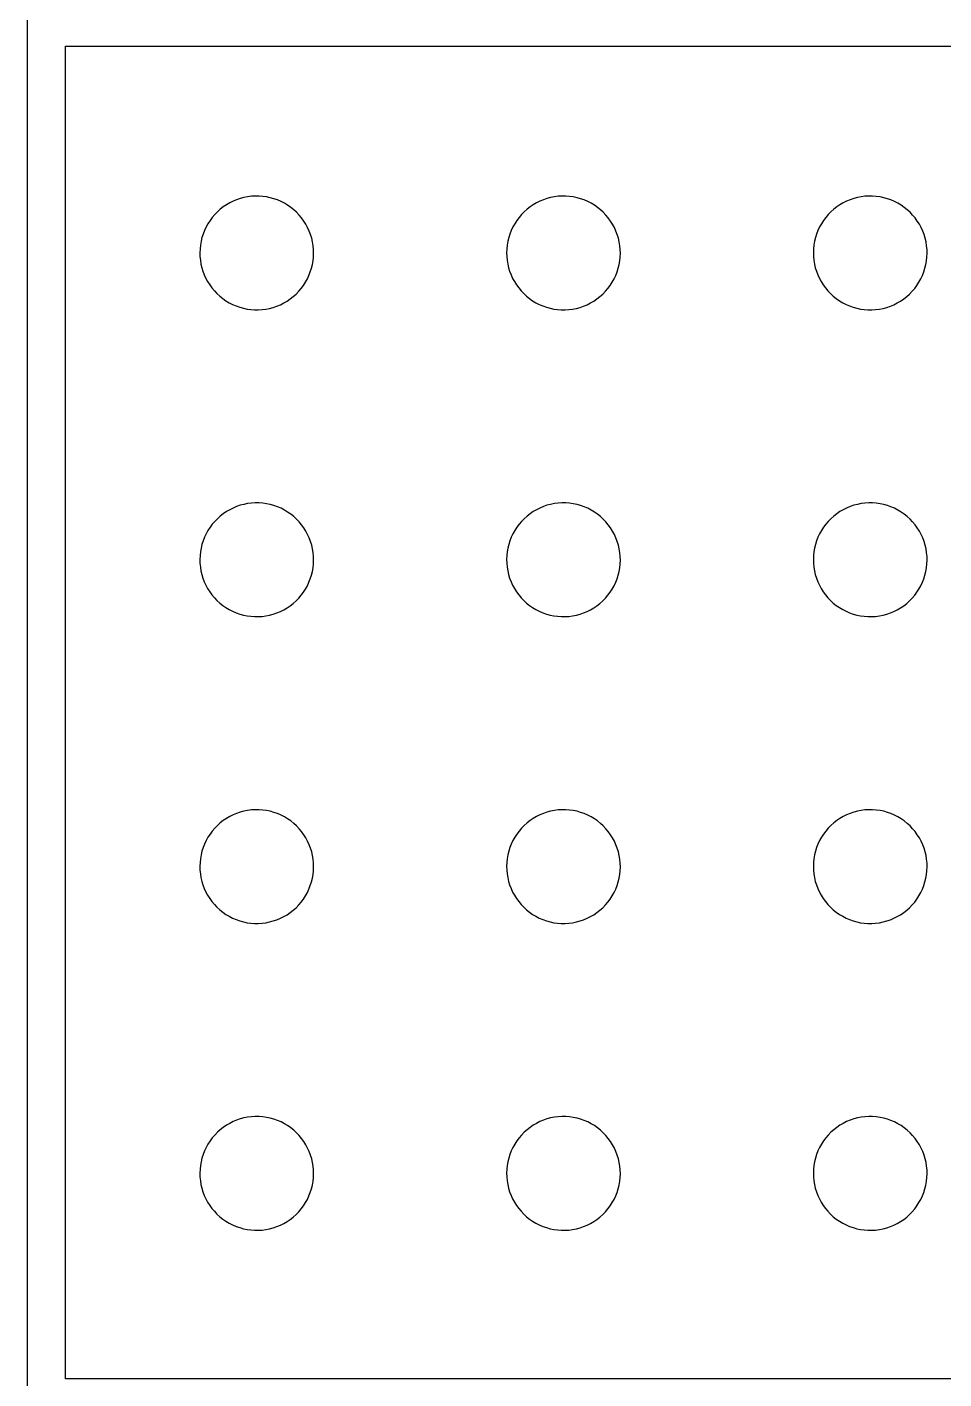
# Model space of a CAD drawing. Extents: x -75 to 75, y -42 to 42.
# Drawn here: x 53.34 to 65.3, y -5.03 to 12.59 of the extents above; entities that cross this region are included whole.
import ezdxf

# ---------------------------------------------------------------- set-up
doc = ezdxf.new("R2010")
doc.units = 0
doc.header["$MEASUREMENT"] = 0
doc.layers.get('0').update_dxf_attribs({"linetype": 'CONTINUOUS'})

msp = doc.modelspace()

# ---------------------------------------------------------------- linework, layer by layer
for p, q in [((53.344, 30.718), (53.344, -41.282)), ((53.844, -5.032), (53.844, 12.343)), ((53.844, 12.343), (74.844, 12.343)), ((55.903, 10.247), (55.864, 10.216)), ((55.944, 10.275), (55.903, 10.247)), ((55.987, 10.3), (55.944, 10.275)), ((56.031, 10.322), (55.987, 10.3)), ((56.077, 10.341), (56.031, 10.322)), ((56.124, 10.357), (56.077, 10.341)), ((56.172, 10.37), (56.124, 10.357)), ((56.22, 10.379), (56.172, 10.37)), ((56.27, 10.386), (56.22, 10.379)), ((56.319, 10.389), (56.27, 10.386)), ((56.369, 10.388), (56.319, 10.389)), ((56.418, 10.385), (56.369, 10.388)), ((56.467, 10.378), (56.418, 10.385)), ((56.516, 10.368), (56.467, 10.378)), ((56.563, 10.354), (56.516, 10.368)), ((56.61, 10.338), (56.563, 10.354)), ((56.656, 10.318), (56.61, 10.338)), ((56.7, 10.295), (56.656, 10.318)), ((56.742, 10.27), (56.7, 10.295)), ((56.783, 10.242), (56.742, 10.27)), ((56.822, 10.211), (56.783, 10.242)), ((59.903, 10.247), (59.864, 10.216)), ((59.944, 10.275), (59.903, 10.247)), ((59.987, 10.3), (59.944, 10.275)), ((60.031, 10.322), (59.987, 10.3)), ((60.077, 10.341), (60.031, 10.322)), ((60.124, 10.357), (60.077, 10.341)), ((60.172, 10.37), (60.124, 10.357)), ((60.22, 10.379), (60.172, 10.37)), ((60.27, 10.386), (60.22, 10.379)), ((60.319, 10.389), (60.27, 10.386)), ((60.369, 10.388), (60.319, 10.389)), ((60.418, 10.385), (60.369, 10.388)), ((60.467, 10.378), (60.418, 10.385)), ((60.516, 10.368), (60.467, 10.378)), ((60.563, 10.354), (60.516, 10.368)), ((60.61, 10.338), (60.563, 10.354)), ((60.656, 10.318), (60.61, 10.338)), ((60.7, 10.295), (60.656, 10.318)), ((60.742, 10.27), (60.7, 10.295)), ((60.783, 10.242), (60.742, 10.27)), ((60.822, 10.211), (60.783, 10.242)), ((63.903, 10.247), (63.864, 10.216)), ((63.944, 10.275), (63.903, 10.247)), ((63.987, 10.3), (63.944, 10.275)), ((64.031, 10.322), (63.987, 10.3)), ((64.077, 10.341), (64.031, 10.322)), ((64.124, 10.357), (64.077, 10.341)), ((64.172, 10.37), (64.124, 10.357)), ((64.22, 10.379), (64.172, 10.37)), ((64.27, 10.386), (64.22, 10.379)), ((64.319, 10.389), (64.27, 10.386)), ((64.369, 10.388), (64.319, 10.389)), ((64.418, 10.385), (64.369, 10.388)), ((64.467, 10.378), (64.418, 10.385)), ((64.516, 10.368), (64.467, 10.378)), ((64.563, 10.354), (64.516, 10.368)), ((64.61, 10.338), (64.563, 10.354)), ((64.656, 10.318), (64.61, 10.338)), ((64.7, 10.295), (64.656, 10.318)), ((64.742, 10.27), (64.7, 10.295)), ((64.783, 10.242), (64.742, 10.27)), ((64.822, 10.211), (64.783, 10.242)), ((55.73, 10.071), (55.703, 10.029)), ((55.76, 10.11), (55.73, 10.071)), ((55.792, 10.148), (55.76, 10.11)), ((55.827, 10.183), (55.792, 10.148)), ((55.864, 10.216), (55.827, 10.183)), ((56.858, 10.177), (56.822, 10.211)), ((56.892, 10.141), (56.858, 10.177)), ((56.924, 10.103), (56.892, 10.141)), ((56.953, 10.063), (56.924, 10.103)), ((56.98, 10.021), (56.953, 10.063)), ((59.73, 10.071), (59.703, 10.029)), ((59.76, 10.11), (59.73, 10.071)), ((59.792, 10.148), (59.76, 10.11)), ((59.827, 10.183), (59.792, 10.148)), ((59.864, 10.216), (59.827, 10.183)), ((60.858, 10.177), (60.822, 10.211)), ((60.892, 10.141), (60.858, 10.177)), ((60.924, 10.103), (60.892, 10.141)), ((60.953, 10.063), (60.924, 10.103)), ((60.98, 10.021), (60.953, 10.063)), ((63.73, 10.071), (63.703, 10.029)), ((63.76, 10.11), (63.73, 10.071)), ((63.792, 10.148), (63.76, 10.11)), ((63.827, 10.183), (63.792, 10.148)), ((63.864, 10.216), (63.827, 10.183)), ((64.858, 10.177), (64.822, 10.211)), ((64.892, 10.141), (64.858, 10.177)), ((64.924, 10.103), (64.892, 10.141)), ((64.953, 10.063), (64.924, 10.103)), ((64.98, 10.021), (64.953, 10.063)), ((55.64, 9.894), (55.625, 9.847)), ((55.658, 9.941), (55.64, 9.894)), ((55.679, 9.986), (55.658, 9.941)), ((55.703, 10.029), (55.679, 9.986)), ((57.003, 9.978), (56.98, 10.021)), ((57.024, 9.933), (57.003, 9.978)), ((57.041, 9.886), (57.024, 9.933)), ((57.056, 9.839), (57.041, 9.886)), ((59.64, 9.894), (59.625, 9.847)), ((59.658, 9.941), (59.64, 9.894)), ((59.679, 9.986), (59.658, 9.941)), ((59.703, 10.029), (59.679, 9.986)), ((61.003, 9.978), (60.98, 10.021)), ((61.024, 9.933), (61.003, 9.978)), ((61.041, 9.886), (61.024, 9.933)), ((61.056, 9.839), (61.041, 9.886)), ((63.64, 9.894), (63.625, 9.847)), ((63.658, 9.941), (63.64, 9.894)), ((63.679, 9.986), (63.658, 9.941)), ((63.703, 10.029), (63.679, 9.986)), ((65.003, 9.978), (64.98, 10.021)), ((65.024, 9.933), (65.003, 9.978)), ((65.041, 9.886), (65.024, 9.933)), ((65.056, 9.839), (65.041, 9.886)), ((55.6, 9.701), (55.598, 9.651)), ((55.605, 9.75), (55.6, 9.701)), ((55.613, 9.799), (55.605, 9.75)), ((55.625, 9.847), (55.613, 9.799)), ((57.067, 9.791), (57.056, 9.839)), ((57.075, 9.742), (57.067, 9.791)), ((57.08, 9.692), (57.075, 9.742)), ((59.6, 9.701), (59.598, 9.651)), ((59.605, 9.75), (59.6, 9.701)), ((59.613, 9.799), (59.605, 9.75)), ((59.625, 9.847), (59.613, 9.799)), ((61.067, 9.791), (61.056, 9.839)), ((61.075, 9.742), (61.067, 9.791)), ((61.08, 9.692), (61.075, 9.742)), ((63.6, 9.701), (63.598, 9.651)), ((63.605, 9.75), (63.6, 9.701)), ((63.613, 9.799), (63.605, 9.75)), ((63.625, 9.847), (63.613, 9.799)), ((65.067, 9.791), (65.056, 9.839)), ((65.075, 9.742), (65.067, 9.791)), ((65.08, 9.692), (65.075, 9.742)), ((55.598, 9.651), (55.599, 9.602)), ((55.599, 9.602), (55.604, 9.552)), ((55.604, 9.552), (55.612, 9.503)), ((57.065, 9.495), (57.074, 9.544)), ((57.074, 9.544), (57.079, 9.593)), ((57.079, 9.593), (57.081, 9.643)), ((57.081, 9.643), (57.08, 9.692)), ((59.598, 9.651), (59.599, 9.602)), ((59.599, 9.602), (59.604, 9.552)), ((59.604, 9.552), (59.612, 9.503)), ((61.065, 9.495), (61.074, 9.544)), ((61.074, 9.544), (61.079, 9.593)), ((61.079, 9.593), (61.081, 9.643)), ((61.081, 9.643), (61.08, 9.692)), ((63.598, 9.651), (63.599, 9.602)), ((63.599, 9.602), (63.604, 9.552)), ((63.604, 9.552), (63.612, 9.503)), ((65.065, 9.495), (65.074, 9.544)), ((65.074, 9.544), (65.079, 9.593)), ((65.079, 9.593), (65.081, 9.643)), ((65.081, 9.643), (65.08, 9.692)), ((55.612, 9.503), (55.623, 9.455)), ((55.623, 9.455), (55.637, 9.408)), ((55.637, 9.408), (55.655, 9.361)), ((55.655, 9.361), (55.676, 9.316)), ((56.999, 9.309), (57.02, 9.354)), ((57.02, 9.354), (57.038, 9.4)), ((57.038, 9.4), (57.053, 9.447)), ((57.053, 9.447), (57.065, 9.495)), ((59.612, 9.503), (59.623, 9.455)), ((59.623, 9.455), (59.637, 9.408)), ((59.637, 9.408), (59.655, 9.361)), ((59.655, 9.361), (59.676, 9.316)), ((60.999, 9.309), (61.02, 9.354)), ((61.02, 9.354), (61.038, 9.4)), ((61.038, 9.4), (61.053, 9.447)), ((61.053, 9.447), (61.065, 9.495)), ((63.612, 9.503), (63.623, 9.455)), ((63.623, 9.455), (63.637, 9.408)), ((63.637, 9.408), (63.655, 9.361)), ((63.655, 9.361), (63.676, 9.316)), ((64.999, 9.309), (65.02, 9.354)), ((65.02, 9.354), (65.038, 9.4)), ((65.038, 9.4), (65.053, 9.447)), ((65.053, 9.447), (65.065, 9.495)), ((55.676, 9.316), (55.699, 9.273)), ((55.699, 9.273), (55.726, 9.231)), ((55.726, 9.231), (55.755, 9.191)), ((55.755, 9.191), (55.787, 9.153)), ((56.887, 9.147), (56.919, 9.184)), ((56.919, 9.184), (56.948, 9.224)), ((56.948, 9.224), (56.975, 9.266)), ((56.975, 9.266), (56.999, 9.309)), ((59.676, 9.316), (59.699, 9.273)), ((59.699, 9.273), (59.726, 9.231)), ((59.726, 9.231), (59.755, 9.191)), ((59.755, 9.191), (59.787, 9.153)), ((60.887, 9.147), (60.919, 9.184)), ((60.919, 9.184), (60.948, 9.224)), ((60.948, 9.224), (60.975, 9.266)), ((60.975, 9.266), (60.999, 9.309)), ((63.676, 9.316), (63.699, 9.273)), ((63.699, 9.273), (63.726, 9.231)), ((63.726, 9.231), (63.755, 9.191)), ((63.755, 9.191), (63.787, 9.153)), ((64.887, 9.147), (64.919, 9.184)), ((64.919, 9.184), (64.948, 9.224)), ((64.948, 9.224), (64.975, 9.266)), ((64.975, 9.266), (64.999, 9.309)), ((55.787, 9.153), (55.821, 9.117)), ((55.821, 9.117), (55.858, 9.083)), ((55.858, 9.083), (55.897, 9.052)), ((55.897, 9.052), (55.937, 9.024)), ((55.937, 9.024), (55.98, 8.999)), ((55.98, 8.999), (56.024, 8.976)), ((56.648, 8.973), (56.692, 8.995)), ((56.692, 8.995), (56.735, 9.02)), ((56.735, 9.02), (56.776, 9.048)), ((56.776, 9.048), (56.815, 9.078)), ((56.815, 9.078), (56.852, 9.111)), ((56.852, 9.111), (56.887, 9.147)), ((59.787, 9.153), (59.821, 9.117)), ((59.821, 9.117), (59.858, 9.083)), ((59.858, 9.083), (59.897, 9.052)), ((59.897, 9.052), (59.937, 9.024)), ((59.937, 9.024), (59.98, 8.999)), ((59.98, 8.999), (60.024, 8.976)), ((60.648, 8.973), (60.692, 8.995)), ((60.692, 8.995), (60.735, 9.02)), ((60.735, 9.02), (60.776, 9.048)), ((60.776, 9.048), (60.815, 9.078)), ((60.815, 9.078), (60.852, 9.111)), ((60.852, 9.111), (60.887, 9.147)), ((63.787, 9.153), (63.821, 9.117)), ((63.821, 9.117), (63.858, 9.083)), ((63.858, 9.083), (63.897, 9.052)), ((63.897, 9.052), (63.937, 9.024)), ((63.937, 9.024), (63.98, 8.999)), ((63.98, 8.999), (64.024, 8.976)), ((64.648, 8.973), (64.692, 8.995)), ((64.692, 8.995), (64.735, 9.02)), ((64.735, 9.02), (64.776, 9.048)), ((64.776, 9.048), (64.815, 9.078)), ((64.815, 9.078), (64.852, 9.111)), ((64.852, 9.111), (64.887, 9.147)), ((56.024, 8.976), (56.07, 8.956)), ((56.07, 8.956), (56.117, 8.94)), ((56.117, 8.94), (56.165, 8.926)), ((56.165, 8.926), (56.213, 8.916)), ((56.213, 8.916), (56.261, 8.91)), ((56.261, 8.91), (56.31, 8.906)), ((56.31, 8.906), (56.36, 8.906)), ((56.36, 8.906), (56.409, 8.909)), ((56.409, 8.909), (56.459, 8.915)), ((56.459, 8.915), (56.507, 8.925)), ((56.507, 8.925), (56.555, 8.938)), ((56.555, 8.938), (56.602, 8.954)), ((56.602, 8.954), (56.648, 8.973)), ((60.024, 8.976), (60.07, 8.956)), ((60.07, 8.956), (60.117, 8.94)), ((60.117, 8.94), (60.165, 8.926)), ((60.165, 8.926), (60.213, 8.916)), ((60.213, 8.916), (60.261, 8.91)), ((60.261, 8.91), (60.31, 8.906)), ((60.31, 8.906), (60.36, 8.906)), ((60.36, 8.906), (60.409, 8.909)), ((60.409, 8.909), (60.459, 8.915)), ((60.459, 8.915), (60.507, 8.925)), ((60.507, 8.925), (60.555, 8.938)), ((60.555, 8.938), (60.602, 8.954)), ((60.602, 8.954), (60.648, 8.973)), ((64.024, 8.976), (64.07, 8.956)), ((64.07, 8.956), (64.117, 8.94)), ((64.117, 8.94), (64.165, 8.926)), ((64.165, 8.926), (64.213, 8.916)), ((64.213, 8.916), (64.261, 8.91)), ((64.261, 8.91), (64.31, 8.906)), ((64.31, 8.906), (64.36, 8.906)), ((64.36, 8.906), (64.409, 8.909)), ((64.409, 8.909), (64.459, 8.915)), ((64.459, 8.915), (64.507, 8.925)), ((64.507, 8.925), (64.555, 8.938)), ((64.555, 8.938), (64.602, 8.954)), ((64.602, 8.954), (64.648, 8.973)), ((56.124, 6.357), (56.077, 6.341)), ((56.172, 6.37), (56.124, 6.357)), ((56.22, 6.379), (56.172, 6.37)), ((56.27, 6.386), (56.22, 6.379)), ((56.319, 6.389), (56.27, 6.386)), ((56.369, 6.388), (56.319, 6.389)), ((56.418, 6.385), (56.369, 6.388)), ((56.467, 6.378), (56.418, 6.385)), ((56.516, 6.368), (56.467, 6.378)), ((56.563, 6.354), (56.516, 6.368)), ((56.61, 6.338), (56.563, 6.354)), ((60.124, 6.357), (60.077, 6.341)), ((60.172, 6.37), (60.124, 6.357)), ((60.22, 6.379), (60.172, 6.37)), ((60.27, 6.386), (60.22, 6.379)), ((60.319, 6.389), (60.27, 6.386)), ((60.369, 6.388), (60.319, 6.389)), ((60.418, 6.385), (60.369, 6.388)), ((60.467, 6.378), (60.418, 6.385)), ((60.516, 6.368), (60.467, 6.378)), ((60.563, 6.354), (60.516, 6.368)), ((60.61, 6.338), (60.563, 6.354)), ((64.124, 6.357), (64.077, 6.341)), ((64.172, 6.37), (64.124, 6.357)), ((64.22, 6.379), (64.172, 6.37)), ((64.27, 6.386), (64.22, 6.379)), ((64.319, 6.389), (64.27, 6.386)), ((64.369, 6.388), (64.319, 6.389)), ((64.418, 6.385), (64.369, 6.388)), ((64.467, 6.378), (64.418, 6.385)), ((64.516, 6.368), (64.467, 6.378)), ((64.563, 6.354), (64.516, 6.368)), ((64.61, 6.338), (64.563, 6.354)), ((55.827, 6.183), (55.792, 6.148)), ((55.864, 6.216), (55.827, 6.183)), ((55.903, 6.247), (55.864, 6.216)), ((55.944, 6.275), (55.903, 6.247)), ((55.987, 6.3), (55.944, 6.275)), ((56.031, 6.322), (55.987, 6.3)), ((56.077, 6.341), (56.031, 6.322)), ((56.656, 6.318), (56.61, 6.338)), ((56.7, 6.295), (56.656, 6.318)), ((56.742, 6.27), (56.7, 6.295)), ((56.783, 6.242), (56.742, 6.27)), ((56.822, 6.211), (56.783, 6.242)), ((56.858, 6.177), (56.822, 6.211)), ((56.892, 6.141), (56.858, 6.177)), ((59.827, 6.183), (59.792, 6.148)), ((59.864, 6.216), (59.827, 6.183)), ((59.903, 6.247), (59.864, 6.216)), ((59.944, 6.275), (59.903, 6.247)), ((59.987, 6.3), (59.944, 6.275)), ((60.031, 6.322), (59.987, 6.3)), ((60.077, 6.341), (60.031, 6.322)), ((60.656, 6.318), (60.61, 6.338)), ((60.7, 6.295), (60.656, 6.318)), ((60.742, 6.27), (60.7, 6.295)), ((60.783, 6.242), (60.742, 6.27)), ((60.822, 6.211), (60.783, 6.242)), ((60.858, 6.177), (60.822, 6.211)), ((60.892, 6.141), (60.858, 6.177)), ((63.827, 6.183), (63.792, 6.148)), ((63.864, 6.216), (63.827, 6.183)), ((63.903, 6.247), (63.864, 6.216)), ((63.944, 6.275), (63.903, 6.247)), ((63.987, 6.3), (63.944, 6.275)), ((64.031, 6.322), (63.987, 6.3)), ((64.077, 6.341), (64.031, 6.322)), ((64.656, 6.318), (64.61, 6.338)), ((64.7, 6.295), (64.656, 6.318)), ((64.742, 6.27), (64.7, 6.295)), ((64.783, 6.242), (64.742, 6.27)), ((64.822, 6.211), (64.783, 6.242)), ((64.858, 6.177), (64.822, 6.211)), ((64.892, 6.141), (64.858, 6.177)), ((55.703, 6.029), (55.679, 5.986)), ((55.73, 6.071), (55.703, 6.029)), ((55.76, 6.11), (55.73, 6.071)), ((55.792, 6.148), (55.76, 6.11)), ((56.924, 6.103), (56.892, 6.141)), ((56.953, 6.063), (56.924, 6.103)), ((56.98, 6.021), (56.953, 6.063)), ((57.003, 5.978), (56.98, 6.021)), ((59.703, 6.029), (59.679, 5.986)), ((59.73, 6.071), (59.703, 6.029)), ((59.76, 6.11), (59.73, 6.071)), ((59.792, 6.148), (59.76, 6.11)), ((60.924, 6.103), (60.892, 6.141)), ((60.953, 6.063), (60.924, 6.103)), ((60.98, 6.021), (60.953, 6.063)), ((61.003, 5.978), (60.98, 6.021)), ((63.703, 6.029), (63.679, 5.986)), ((63.73, 6.071), (63.703, 6.029)), ((63.76, 6.11), (63.73, 6.071)), ((63.792, 6.148), (63.76, 6.11)), ((64.924, 6.103), (64.892, 6.141)), ((64.953, 6.063), (64.924, 6.103)), ((64.98, 6.021), (64.953, 6.063)), ((65.003, 5.978), (64.98, 6.021)), ((55.625, 5.847), (55.613, 5.799)), ((55.64, 5.894), (55.625, 5.847)), ((55.658, 5.941), (55.64, 5.894)), ((55.679, 5.986), (55.658, 5.941)), ((57.024, 5.933), (57.003, 5.978)), ((57.041, 5.886), (57.024, 5.933)), ((57.056, 5.839), (57.041, 5.886)), ((57.067, 5.791), (57.056, 5.839)), ((59.625, 5.847), (59.613, 5.799)), ((59.64, 5.894), (59.625, 5.847)), ((59.658, 5.941), (59.64, 5.894)), ((59.679, 5.986), (59.658, 5.941)), ((61.024, 5.933), (61.003, 5.978)), ((61.041, 5.886), (61.024, 5.933)), ((61.056, 5.839), (61.041, 5.886)), ((61.067, 5.791), (61.056, 5.839)), ((63.625, 5.847), (63.613, 5.799)), ((63.64, 5.894), (63.625, 5.847)), ((63.658, 5.941), (63.64, 5.894)), ((63.679, 5.986), (63.658, 5.941)), ((65.024, 5.933), (65.003, 5.978)), ((65.041, 5.886), (65.024, 5.933)), ((65.056, 5.839), (65.041, 5.886)), ((65.067, 5.791), (65.056, 5.839)), ((55.6, 5.701), (55.598, 5.651)), ((55.598, 5.651), (55.599, 5.602)), ((55.605, 5.75), (55.6, 5.701)), ((55.613, 5.799), (55.605, 5.75)), ((57.075, 5.742), (57.067, 5.791)), ((57.08, 5.692), (57.075, 5.742)), ((57.079, 5.593), (57.081, 5.643)), ((57.081, 5.643), (57.08, 5.692)), ((59.6, 5.701), (59.598, 5.651)), ((59.598, 5.651), (59.599, 5.602)), ((59.605, 5.75), (59.6, 5.701)), ((59.613, 5.799), (59.605, 5.75)), ((61.075, 5.742), (61.067, 5.791)), ((61.08, 5.692), (61.075, 5.742)), ((61.079, 5.593), (61.081, 5.643)), ((61.081, 5.643), (61.08, 5.692)), ((63.6, 5.701), (63.598, 5.651)), ((63.598, 5.651), (63.599, 5.602)), ((63.605, 5.75), (63.6, 5.701)), ((63.613, 5.799), (63.605, 5.75)), ((65.075, 5.742), (65.067, 5.791)), ((65.08, 5.692), (65.075, 5.742)), ((65.079, 5.593), (65.081, 5.643)), ((65.081, 5.643), (65.08, 5.692)), ((55.599, 5.602), (55.604, 5.552)), ((55.604, 5.552), (55.612, 5.503)), ((55.612, 5.503), (55.623, 5.455)), ((57.053, 5.447), (57.065, 5.495)), ((57.065, 5.495), (57.074, 5.544)), ((57.074, 5.544), (57.079, 5.593)), ((59.599, 5.602), (59.604, 5.552)), ((59.604, 5.552), (59.612, 5.503)), ((59.612, 5.503), (59.623, 5.455)), ((61.053, 5.447), (61.065, 5.495)), ((61.065, 5.495), (61.074, 5.544)), ((61.074, 5.544), (61.079, 5.593)), ((63.599, 5.602), (63.604, 5.552)), ((63.604, 5.552), (63.612, 5.503)), ((63.612, 5.503), (63.623, 5.455)), ((65.053, 5.447), (65.065, 5.495)), ((65.065, 5.495), (65.074, 5.544)), ((65.074, 5.544), (65.079, 5.593)), ((55.623, 5.455), (55.637, 5.408)), ((55.637, 5.408), (55.655, 5.361)), ((55.655, 5.361), (55.676, 5.316)), ((55.676, 5.316), (55.699, 5.273)), ((56.975, 5.266), (56.999, 5.309)), ((56.999, 5.309), (57.02, 5.354)), ((57.02, 5.354), (57.038, 5.4)), ((57.038, 5.4), (57.053, 5.447)), ((59.623, 5.455), (59.637, 5.408)), ((59.637, 5.408), (59.655, 5.361)), ((59.655, 5.361), (59.676, 5.316)), ((59.676, 5.316), (59.699, 5.273)), ((60.975, 5.266), (60.999, 5.309)), ((60.999, 5.309), (61.02, 5.354)), ((61.02, 5.354), (61.038, 5.4)), ((61.038, 5.4), (61.053, 5.447)), ((63.623, 5.455), (63.637, 5.408)), ((63.637, 5.408), (63.655, 5.361)), ((63.655, 5.361), (63.676, 5.316)), ((63.676, 5.316), (63.699, 5.273)), ((64.975, 5.266), (64.999, 5.309)), ((64.999, 5.309), (65.02, 5.354)), ((65.02, 5.354), (65.038, 5.4)), ((65.038, 5.4), (65.053, 5.447)), ((55.699, 5.273), (55.726, 5.231)), ((55.726, 5.231), (55.755, 5.191)), ((55.755, 5.191), (55.787, 5.153)), ((55.787, 5.153), (55.821, 5.117)), ((55.821, 5.117), (55.858, 5.083)), ((56.852, 5.111), (56.887, 5.147)), ((56.887, 5.147), (56.919, 5.184)), ((56.919, 5.184), (56.948, 5.224)), ((56.948, 5.224), (56.975, 5.266)), ((59.699, 5.273), (59.726, 5.231)), ((59.726, 5.231), (59.755, 5.191)), ((59.755, 5.191), (59.787, 5.153)), ((59.787, 5.153), (59.821, 5.117)), ((59.821, 5.117), (59.858, 5.083)), ((60.852, 5.111), (60.887, 5.147)), ((60.887, 5.147), (60.919, 5.184)), ((60.919, 5.184), (60.948, 5.224)), ((60.948, 5.224), (60.975, 5.266)), ((63.699, 5.273), (63.726, 5.231)), ((63.726, 5.231), (63.755, 5.191)), ((63.755, 5.191), (63.787, 5.153)), ((63.787, 5.153), (63.821, 5.117)), ((63.821, 5.117), (63.858, 5.083)), ((64.852, 5.111), (64.887, 5.147)), ((64.887, 5.147), (64.919, 5.184)), ((64.919, 5.184), (64.948, 5.224)), ((64.948, 5.224), (64.975, 5.266)), ((55.858, 5.083), (55.897, 5.052)), ((55.897, 5.052), (55.937, 5.024)), ((55.937, 5.024), (55.98, 4.999)), ((55.98, 4.999), (56.024, 4.976)), ((56.024, 4.976), (56.07, 4.956)), ((56.07, 4.956), (56.117, 4.94)), ((56.117, 4.94), (56.165, 4.926)), ((56.507, 4.925), (56.555, 4.938)), ((56.555, 4.938), (56.602, 4.954)), ((56.602, 4.954), (56.648, 4.973)), ((56.648, 4.973), (56.692, 4.995)), ((56.692, 4.995), (56.735, 5.02)), ((56.735, 5.02), (56.776, 5.048)), ((56.776, 5.048), (56.815, 5.078)), ((56.815, 5.078), (56.852, 5.111)), ((59.858, 5.083), (59.897, 5.052)), ((59.897, 5.052), (59.937, 5.024)), ((59.937, 5.024), (59.98, 4.999)), ((59.98, 4.999), (60.024, 4.976)), ((60.024, 4.976), (60.07, 4.956)), ((60.07, 4.956), (60.117, 4.94)), ((60.117, 4.94), (60.165, 4.926)), ((60.507, 4.925), (60.555, 4.938)), ((60.555, 4.938), (60.602, 4.954)), ((60.602, 4.954), (60.648, 4.973)), ((60.648, 4.973), (60.692, 4.995)), ((60.692, 4.995), (60.735, 5.02)), ((60.735, 5.02), (60.776, 5.048)), ((60.776, 5.048), (60.815, 5.078)), ((60.815, 5.078), (60.852, 5.111)), ((63.858, 5.083), (63.897, 5.052)), ((63.897, 5.052), (63.937, 5.024)), ((63.937, 5.024), (63.98, 4.999)), ((63.98, 4.999), (64.024, 4.976)), ((64.024, 4.976), (64.07, 4.956)), ((64.07, 4.956), (64.117, 4.94)), ((64.117, 4.94), (64.165, 4.926)), ((64.507, 4.925), (64.555, 4.938)), ((64.555, 4.938), (64.602, 4.954)), ((64.602, 4.954), (64.648, 4.973)), ((64.648, 4.973), (64.692, 4.995)), ((64.692, 4.995), (64.735, 5.02)), ((64.735, 5.02), (64.776, 5.048)), ((64.776, 5.048), (64.815, 5.078)), ((64.815, 5.078), (64.852, 5.111)), ((56.165, 4.926), (56.213, 4.916)), ((56.213, 4.916), (56.261, 4.91)), ((56.261, 4.91), (56.31, 4.906)), ((56.31, 4.906), (56.36, 4.906)), ((56.36, 4.906), (56.409, 4.909)), ((56.409, 4.909), (56.459, 4.915)), ((56.459, 4.915), (56.507, 4.925)), ((60.165, 4.926), (60.213, 4.916)), ((60.213, 4.916), (60.261, 4.91)), ((60.261, 4.91), (60.31, 4.906)), ((60.31, 4.906), (60.36, 4.906)), ((60.36, 4.906), (60.409, 4.909)), ((60.409, 4.909), (60.459, 4.915)), ((60.459, 4.915), (60.507, 4.925)), ((64.165, 4.926), (64.213, 4.916)), ((64.213, 4.916), (64.261, 4.91)), ((64.261, 4.91), (64.31, 4.906)), ((64.31, 4.906), (64.36, 4.906)), ((64.36, 4.906), (64.409, 4.909)), ((64.409, 4.909), (64.459, 4.915)), ((64.459, 4.915), (64.507, 4.925)), ((55.987, 2.3), (55.944, 2.275)), ((56.031, 2.322), (55.987, 2.3)), ((56.077, 2.341), (56.031, 2.322)), ((56.124, 2.357), (56.077, 2.341)), ((56.172, 2.37), (56.124, 2.357)), ((56.22, 2.379), (56.172, 2.37)), ((56.27, 2.386), (56.22, 2.379)), ((56.319, 2.389), (56.27, 2.386)), ((56.369, 2.388), (56.319, 2.389)), ((56.418, 2.385), (56.369, 2.388)), ((56.467, 2.378), (56.418, 2.385)), ((56.516, 2.368), (56.467, 2.378)), ((56.563, 2.354), (56.516, 2.368)), ((56.61, 2.338), (56.563, 2.354)), ((56.656, 2.318), (56.61, 2.338)), ((56.7, 2.295), (56.656, 2.318)), ((56.742, 2.27), (56.7, 2.295)), ((59.987, 2.3), (59.944, 2.275)), ((60.031, 2.322), (59.987, 2.3)), ((60.077, 2.341), (60.031, 2.322)), ((60.124, 2.357), (60.077, 2.341)), ((60.172, 2.37), (60.124, 2.357)), ((60.22, 2.379), (60.172, 2.37)), ((60.27, 2.386), (60.22, 2.379)), ((60.319, 2.389), (60.27, 2.386)), ((60.369, 2.388), (60.319, 2.389)), ((60.418, 2.385), (60.369, 2.388)), ((60.467, 2.378), (60.418, 2.385)), ((60.516, 2.368), (60.467, 2.378)), ((60.563, 2.354), (60.516, 2.368)), ((60.61, 2.338), (60.563, 2.354)), ((60.656, 2.318), (60.61, 2.338)), ((60.7, 2.295), (60.656, 2.318)), ((60.742, 2.27), (60.7, 2.295)), ((63.987, 2.3), (63.944, 2.275)), ((64.031, 2.322), (63.987, 2.3)), ((64.077, 2.341), (64.031, 2.322)), ((64.124, 2.357), (64.077, 2.341)), ((64.172, 2.37), (64.124, 2.357)), ((64.22, 2.379), (64.172, 2.37)), ((64.27, 2.386), (64.22, 2.379)), ((64.319, 2.389), (64.27, 2.386)), ((64.369, 2.388), (64.319, 2.389)), ((64.418, 2.385), (64.369, 2.388)), ((64.467, 2.378), (64.418, 2.385)), ((64.516, 2.368), (64.467, 2.378)), ((64.563, 2.354), (64.516, 2.368)), ((64.61, 2.338), (64.563, 2.354)), ((64.656, 2.318), (64.61, 2.338)), ((64.7, 2.295), (64.656, 2.318)), ((64.742, 2.27), (64.7, 2.295)), ((55.792, 2.148), (55.76, 2.11)), ((55.827, 2.183), (55.792, 2.148)), ((55.864, 2.216), (55.827, 2.183)), ((55.903, 2.247), (55.864, 2.216)), ((55.944, 2.275), (55.903, 2.247)), ((56.783, 2.242), (56.742, 2.27)), ((56.822, 2.211), (56.783, 2.242)), ((56.858, 2.177), (56.822, 2.211)), ((56.892, 2.141), (56.858, 2.177)), ((56.924, 2.103), (56.892, 2.141)), ((59.792, 2.148), (59.76, 2.11)), ((59.827, 2.183), (59.792, 2.148)), ((59.864, 2.216), (59.827, 2.183)), ((59.903, 2.247), (59.864, 2.216)), ((59.944, 2.275), (59.903, 2.247)), ((60.783, 2.242), (60.742, 2.27)), ((60.822, 2.211), (60.783, 2.242)), ((60.858, 2.177), (60.822, 2.211)), ((60.892, 2.141), (60.858, 2.177)), ((60.924, 2.103), (60.892, 2.141)), ((63.792, 2.148), (63.76, 2.11)), ((63.827, 2.183), (63.792, 2.148)), ((63.864, 2.216), (63.827, 2.183)), ((63.903, 2.247), (63.864, 2.216)), ((63.944, 2.275), (63.903, 2.247)), ((64.783, 2.242), (64.742, 2.27)), ((64.822, 2.211), (64.783, 2.242)), ((64.858, 2.177), (64.822, 2.211)), ((64.892, 2.141), (64.858, 2.177)), ((64.924, 2.103), (64.892, 2.141)), ((55.658, 1.941), (55.64, 1.894)), ((55.679, 1.986), (55.658, 1.941)), ((55.703, 2.029), (55.679, 1.986)), ((55.73, 2.071), (55.703, 2.029)), ((55.76, 2.11), (55.73, 2.071)), ((56.953, 2.063), (56.924, 2.103)), ((56.98, 2.021), (56.953, 2.063)), ((57.003, 1.978), (56.98, 2.021)), ((57.024, 1.933), (57.003, 1.978)), ((59.658, 1.941), (59.64, 1.894)), ((59.679, 1.986), (59.658, 1.941)), ((59.703, 2.029), (59.679, 1.986)), ((59.73, 2.071), (59.703, 2.029)), ((59.76, 2.11), (59.73, 2.071)), ((60.953, 2.063), (60.924, 2.103)), ((60.98, 2.021), (60.953, 2.063)), ((61.003, 1.978), (60.98, 2.021)), ((61.024, 1.933), (61.003, 1.978)), ((63.658, 1.941), (63.64, 1.894)), ((63.679, 1.986), (63.658, 1.941)), ((63.703, 2.029), (63.679, 1.986)), ((63.73, 2.071), (63.703, 2.029)), ((63.76, 2.11), (63.73, 2.071)), ((64.953, 2.063), (64.924, 2.103)), ((64.98, 2.021), (64.953, 2.063)), ((65.003, 1.978), (64.98, 2.021)), ((65.024, 1.933), (65.003, 1.978)), ((55.613, 1.799), (55.605, 1.75)), ((55.625, 1.847), (55.613, 1.799)), ((55.64, 1.894), (55.625, 1.847)), ((57.041, 1.886), (57.024, 1.933)), ((57.056, 1.839), (57.041, 1.886)), ((57.067, 1.791), (57.056, 1.839)), ((57.075, 1.742), (57.067, 1.791)), ((59.613, 1.799), (59.605, 1.75)), ((59.625, 1.847), (59.613, 1.799)), ((59.64, 1.894), (59.625, 1.847)), ((61.041, 1.886), (61.024, 1.933)), ((61.056, 1.839), (61.041, 1.886)), ((61.067, 1.791), (61.056, 1.839)), ((61.075, 1.742), (61.067, 1.791)), ((63.613, 1.799), (63.605, 1.75)), ((63.625, 1.847), (63.613, 1.799)), ((63.64, 1.894), (63.625, 1.847)), ((65.041, 1.886), (65.024, 1.933)), ((65.056, 1.839), (65.041, 1.886)), ((65.067, 1.791), (65.056, 1.839)), ((65.075, 1.742), (65.067, 1.791)), ((55.6, 1.701), (55.598, 1.651)), ((55.598, 1.651), (55.599, 1.602)), ((55.599, 1.602), (55.604, 1.552)), ((55.605, 1.75), (55.6, 1.701)), ((57.074, 1.544), (57.079, 1.593)), ((57.08, 1.692), (57.075, 1.742)), ((57.079, 1.593), (57.081, 1.643)), ((57.081, 1.643), (57.08, 1.692)), ((59.6, 1.701), (59.598, 1.651)), ((59.598, 1.651), (59.599, 1.602)), ((59.599, 1.602), (59.604, 1.552)), ((59.605, 1.75), (59.6, 1.701)), ((61.074, 1.544), (61.079, 1.593)), ((61.08, 1.692), (61.075, 1.742)), ((61.079, 1.593), (61.081, 1.643)), ((61.081, 1.643), (61.08, 1.692)), ((63.6, 1.701), (63.598, 1.651)), ((63.598, 1.651), (63.599, 1.602)), ((63.599, 1.602), (63.604, 1.552)), ((63.605, 1.75), (63.6, 1.701)), ((65.074, 1.544), (65.079, 1.593)), ((65.08, 1.692), (65.075, 1.742)), ((65.079, 1.593), (65.081, 1.643)), ((65.081, 1.643), (65.08, 1.692)), ((55.604, 1.552), (55.612, 1.503)), ((55.612, 1.503), (55.623, 1.455)), ((55.623, 1.455), (55.637, 1.408)), ((57.038, 1.4), (57.053, 1.447)), ((57.053, 1.447), (57.065, 1.495)), ((57.065, 1.495), (57.074, 1.544)), ((59.604, 1.552), (59.612, 1.503)), ((59.612, 1.503), (59.623, 1.455)), ((59.623, 1.455), (59.637, 1.408)), ((61.038, 1.4), (61.053, 1.447)), ((61.053, 1.447), (61.065, 1.495)), ((61.065, 1.495), (61.074, 1.544)), ((63.604, 1.552), (63.612, 1.503)), ((63.612, 1.503), (63.623, 1.455)), ((63.623, 1.455), (63.637, 1.408)), ((65.038, 1.4), (65.053, 1.447)), ((65.053, 1.447), (65.065, 1.495)), ((65.065, 1.495), (65.074, 1.544)), ((55.637, 1.408), (55.655, 1.361)), ((55.655, 1.361), (55.676, 1.316)), ((55.676, 1.316), (55.699, 1.273)), ((55.699, 1.273), (55.726, 1.231)), ((56.948, 1.224), (56.975, 1.266)), ((56.975, 1.266), (56.999, 1.309)), ((56.999, 1.309), (57.02, 1.354)), ((57.02, 1.354), (57.038, 1.4)), ((59.637, 1.408), (59.655, 1.361)), ((59.655, 1.361), (59.676, 1.316)), ((59.676, 1.316), (59.699, 1.273)), ((59.699, 1.273), (59.726, 1.231)), ((60.948, 1.224), (60.975, 1.266)), ((60.975, 1.266), (60.999, 1.309)), ((60.999, 1.309), (61.02, 1.354)), ((61.02, 1.354), (61.038, 1.4)), ((63.637, 1.408), (63.655, 1.361)), ((63.655, 1.361), (63.676, 1.316)), ((63.676, 1.316), (63.699, 1.273)), ((63.699, 1.273), (63.726, 1.231)), ((64.948, 1.224), (64.975, 1.266)), ((64.975, 1.266), (64.999, 1.309)), ((64.999, 1.309), (65.02, 1.354)), ((65.02, 1.354), (65.038, 1.4)), ((55.726, 1.231), (55.755, 1.191)), ((55.755, 1.191), (55.787, 1.153)), ((55.787, 1.153), (55.821, 1.117)), ((55.821, 1.117), (55.858, 1.083)), ((55.858, 1.083), (55.897, 1.052)), ((56.776, 1.048), (56.815, 1.078)), ((56.815, 1.078), (56.852, 1.111)), ((56.852, 1.111), (56.887, 1.147)), ((56.887, 1.147), (56.919, 1.184)), ((56.919, 1.184), (56.948, 1.224)), ((59.726, 1.231), (59.755, 1.191)), ((59.755, 1.191), (59.787, 1.153)), ((59.787, 1.153), (59.821, 1.117)), ((59.821, 1.117), (59.858, 1.083)), ((59.858, 1.083), (59.897, 1.052)), ((60.776, 1.048), (60.815, 1.078)), ((60.815, 1.078), (60.852, 1.111)), ((60.852, 1.111), (60.887, 1.147)), ((60.887, 1.147), (60.919, 1.184)), ((60.919, 1.184), (60.948, 1.224)), ((63.726, 1.231), (63.755, 1.191)), ((63.755, 1.191), (63.787, 1.153)), ((63.787, 1.153), (63.821, 1.117)), ((63.821, 1.117), (63.858, 1.083)), ((63.858, 1.083), (63.897, 1.052)), ((64.776, 1.048), (64.815, 1.078)), ((64.815, 1.078), (64.852, 1.111)), ((64.852, 1.111), (64.887, 1.147)), ((64.887, 1.147), (64.919, 1.184)), ((64.919, 1.184), (64.948, 1.224)), ((55.897, 1.052), (55.937, 1.024)), ((55.937, 1.024), (55.98, 0.999)), ((55.98, 0.999), (56.024, 0.976)), ((56.024, 0.976), (56.07, 0.956)), ((56.07, 0.956), (56.117, 0.94)), ((56.117, 0.94), (56.165, 0.926)), ((56.165, 0.926), (56.213, 0.916)), ((56.213, 0.916), (56.261, 0.91)), ((56.261, 0.91), (56.31, 0.906)), ((56.31, 0.906), (56.36, 0.906)), ((56.36, 0.906), (56.409, 0.909)), ((56.409, 0.909), (56.459, 0.915)), ((56.459, 0.915), (56.507, 0.925)), ((56.507, 0.925), (56.555, 0.938)), ((56.555, 0.938), (56.602, 0.954)), ((56.602, 0.954), (56.648, 0.973)), ((56.648, 0.973), (56.692, 0.995)), ((56.692, 0.995), (56.735, 1.02)), ((56.735, 1.02), (56.776, 1.048)), ((59.897, 1.052), (59.937, 1.024)), ((59.937, 1.024), (59.98, 0.999)), ((59.98, 0.999), (60.024, 0.976)), ((60.024, 0.976), (60.07, 0.956)), ((60.07, 0.956), (60.117, 0.94)), ((60.117, 0.94), (60.165, 0.926)), ((60.165, 0.926), (60.213, 0.916)), ((60.213, 0.916), (60.261, 0.91)), ((60.261, 0.91), (60.31, 0.906)), ((60.31, 0.906), (60.36, 0.906)), ((60.36, 0.906), (60.409, 0.909)), ((60.409, 0.909), (60.459, 0.915)), ((60.459, 0.915), (60.507, 0.925)), ((60.507, 0.925), (60.555, 0.938)), ((60.555, 0.938), (60.602, 0.954)), ((60.602, 0.954), (60.648, 0.973)), ((60.648, 0.973), (60.692, 0.995)), ((60.692, 0.995), (60.735, 1.02)), ((60.735, 1.02), (60.776, 1.048)), ((63.897, 1.052), (63.937, 1.024)), ((63.937, 1.024), (63.98, 0.999)), ((63.98, 0.999), (64.024, 0.976)), ((64.024, 0.976), (64.07, 0.956)), ((64.07, 0.956), (64.117, 0.94)), ((64.117, 0.94), (64.165, 0.926)), ((64.165, 0.926), (64.213, 0.916)), ((64.213, 0.916), (64.261, 0.91)), ((64.261, 0.91), (64.31, 0.906)), ((64.31, 0.906), (64.36, 0.906)), ((64.36, 0.906), (64.409, 0.909)), ((64.409, 0.909), (64.459, 0.915)), ((64.459, 0.915), (64.507, 0.925)), ((64.507, 0.925), (64.555, 0.938)), ((64.555, 0.938), (64.602, 0.954)), ((64.602, 0.954), (64.648, 0.973)), ((64.648, 0.973), (64.692, 0.995)), ((64.692, 0.995), (64.735, 1.02)), ((64.735, 1.02), (64.776, 1.048)), ((55.903, -1.753), (55.864, -1.784)), ((55.944, -1.725), (55.903, -1.753)), ((55.987, -1.7), (55.944, -1.725)), ((56.031, -1.678), (55.987, -1.7)), ((56.077, -1.659), (56.031, -1.678)), ((56.124, -1.643), (56.077, -1.659)), ((56.172, -1.63), (56.124, -1.643)), ((56.22, -1.621), (56.172, -1.63)), ((56.27, -1.614), (56.22, -1.621)), ((56.319, -1.611), (56.27, -1.614)), ((56.369, -1.612), (56.319, -1.611)), ((56.418, -1.615), (56.369, -1.612)), ((56.467, -1.622), (56.418, -1.615)), ((56.516, -1.632), (56.467, -1.622)), ((56.563, -1.646), (56.516, -1.632)), ((56.61, -1.662), (56.563, -1.646)), ((56.656, -1.682), (56.61, -1.662)), ((56.7, -1.705), (56.656, -1.682)), ((56.742, -1.73), (56.7, -1.705)), ((56.783, -1.758), (56.742, -1.73)), ((56.822, -1.789), (56.783, -1.758)), ((59.903, -1.753), (59.864, -1.784)), ((59.944, -1.725), (59.903, -1.753)), ((59.987, -1.7), (59.944, -1.725)), ((60.031, -1.678), (59.987, -1.7)), ((60.077, -1.659), (60.031, -1.678)), ((60.124, -1.643), (60.077, -1.659)), ((60.172, -1.63), (60.124, -1.643)), ((60.22, -1.621), (60.172, -1.63)), ((60.27, -1.614), (60.22, -1.621)), ((60.319, -1.611), (60.27, -1.614)), ((60.369, -1.612), (60.319, -1.611)), ((60.418, -1.615), (60.369, -1.612)), ((60.467, -1.622), (60.418, -1.615)), ((60.516, -1.632), (60.467, -1.622)), ((60.563, -1.646), (60.516, -1.632)), ((60.61, -1.662), (60.563, -1.646)), ((60.656, -1.682), (60.61, -1.662)), ((60.7, -1.705), (60.656, -1.682)), ((60.742, -1.73), (60.7, -1.705)), ((60.783, -1.758), (60.742, -1.73)), ((60.822, -1.789), (60.783, -1.758)), ((63.903, -1.753), (63.864, -1.784)), ((63.944, -1.725), (63.903, -1.753)), ((63.987, -1.7), (63.944, -1.725)), ((64.031, -1.678), (63.987, -1.7)), ((64.077, -1.659), (64.031, -1.678)), ((64.124, -1.643), (64.077, -1.659)), ((64.172, -1.63), (64.124, -1.643)), ((64.22, -1.621), (64.172, -1.63)), ((64.27, -1.614), (64.22, -1.621)), ((64.319, -1.611), (64.27, -1.614)), ((64.369, -1.612), (64.319, -1.611)), ((64.418, -1.615), (64.369, -1.612)), ((64.467, -1.622), (64.418, -1.615)), ((64.516, -1.632), (64.467, -1.622)), ((64.563, -1.646), (64.516, -1.632)), ((64.61, -1.662), (64.563, -1.646)), ((64.656, -1.682), (64.61, -1.662)), ((64.7, -1.705), (64.656, -1.682)), ((64.742, -1.73), (64.7, -1.705)), ((64.783, -1.758), (64.742, -1.73)), ((64.822, -1.789), (64.783, -1.758)), ((55.73, -1.929), (55.703, -1.971)), ((55.76, -1.89), (55.73, -1.929)), ((55.792, -1.852), (55.76, -1.89)), ((55.827, -1.817), (55.792, -1.852)), ((55.864, -1.784), (55.827, -1.817)), ((56.858, -1.823), (56.822, -1.789)), ((56.892, -1.859), (56.858, -1.823)), ((56.924, -1.897), (56.892, -1.859)), ((56.953, -1.937), (56.924, -1.897)), ((56.98, -1.979), (56.953, -1.937)), ((59.73, -1.929), (59.703, -1.971)), ((59.76, -1.89), (59.73, -1.929)), ((59.792, -1.852), (59.76, -1.89)), ((59.827, -1.817), (59.792, -1.852)), ((59.864, -1.784), (59.827, -1.817)), ((60.858, -1.823), (60.822, -1.789)), ((60.892, -1.859), (60.858, -1.823)), ((60.924, -1.897), (60.892, -1.859)), ((60.953, -1.937), (60.924, -1.897)), ((60.98, -1.979), (60.953, -1.937)), ((63.73, -1.929), (63.703, -1.971)), ((63.76, -1.89), (63.73, -1.929)), ((63.792, -1.852), (63.76, -1.89)), ((63.827, -1.817), (63.792, -1.852)), ((63.864, -1.784), (63.827, -1.817)), ((64.858, -1.823), (64.822, -1.789)), ((64.892, -1.859), (64.858, -1.823)), ((64.924, -1.897), (64.892, -1.859)), ((64.953, -1.937), (64.924, -1.897)), ((64.98, -1.979), (64.953, -1.937)), ((55.64, -2.106), (55.625, -2.153)), ((55.658, -2.059), (55.64, -2.106)), ((55.679, -2.014), (55.658, -2.059)), ((55.703, -1.971), (55.679, -2.014)), ((57.003, -2.022), (56.98, -1.979)), ((57.024, -2.067), (57.003, -2.022)), ((57.041, -2.114), (57.024, -2.067)), ((57.056, -2.161), (57.041, -2.114)), ((59.64, -2.106), (59.625, -2.153)), ((59.658, -2.059), (59.64, -2.106)), ((59.679, -2.014), (59.658, -2.059)), ((59.703, -1.971), (59.679, -2.014)), ((61.003, -2.022), (60.98, -1.979)), ((61.024, -2.067), (61.003, -2.022)), ((61.041, -2.114), (61.024, -2.067)), ((61.056, -2.161), (61.041, -2.114)), ((63.64, -2.106), (63.625, -2.153)), ((63.658, -2.059), (63.64, -2.106)), ((63.679, -2.014), (63.658, -2.059)), ((63.703, -1.971), (63.679, -2.014)), ((65.003, -2.022), (64.98, -1.979)), ((65.024, -2.067), (65.003, -2.022)), ((65.041, -2.114), (65.024, -2.067)), ((65.056, -2.161), (65.041, -2.114)), ((55.605, -2.25), (55.6, -2.299)), ((55.613, -2.201), (55.605, -2.25)), ((55.625, -2.153), (55.613, -2.201)), ((57.067, -2.209), (57.056, -2.161)), ((57.075, -2.258), (57.067, -2.209)), ((57.08, -2.308), (57.075, -2.258)), ((59.605, -2.25), (59.6, -2.299)), ((59.613, -2.201), (59.605, -2.25)), ((59.625, -2.153), (59.613, -2.201)), ((61.067, -2.209), (61.056, -2.161)), ((61.075, -2.258), (61.067, -2.209)), ((61.08, -2.308), (61.075, -2.258)), ((63.605, -2.25), (63.6, -2.299)), ((63.613, -2.201), (63.605, -2.25)), ((63.625, -2.153), (63.613, -2.201)), ((65.067, -2.209), (65.056, -2.161)), ((65.075, -2.258), (65.067, -2.209)), ((65.08, -2.308), (65.075, -2.258)), ((55.6, -2.299), (55.598, -2.349)), ((55.598, -2.349), (55.599, -2.398)), ((55.599, -2.398), (55.604, -2.448)), ((55.604, -2.448), (55.612, -2.497)), ((57.065, -2.505), (57.074, -2.456)), ((57.074, -2.456), (57.079, -2.407)), ((57.079, -2.407), (57.081, -2.357)), ((57.081, -2.357), (57.08, -2.308)), ((59.6, -2.299), (59.598, -2.349)), ((59.598, -2.349), (59.599, -2.398)), ((59.599, -2.398), (59.604, -2.448)), ((59.604, -2.448), (59.612, -2.497)), ((61.065, -2.505), (61.074, -2.456)), ((61.074, -2.456), (61.079, -2.407)), ((61.079, -2.407), (61.081, -2.357)), ((61.081, -2.357), (61.08, -2.308)), ((63.6, -2.299), (63.598, -2.349)), ((63.598, -2.349), (63.599, -2.398)), ((63.599, -2.398), (63.604, -2.448)), ((63.604, -2.448), (63.612, -2.497)), ((65.065, -2.505), (65.074, -2.456)), ((65.074, -2.456), (65.079, -2.407)), ((65.079, -2.407), (65.081, -2.357)), ((65.081, -2.357), (65.08, -2.308)), ((55.612, -2.497), (55.623, -2.545)), ((55.623, -2.545), (55.637, -2.592)), ((55.637, -2.592), (55.655, -2.639)), ((55.655, -2.639), (55.676, -2.684)), ((57.02, -2.646), (57.038, -2.6)), ((57.038, -2.6), (57.053, -2.553)), ((57.053, -2.553), (57.065, -2.505)), ((59.612, -2.497), (59.623, -2.545)), ((59.623, -2.545), (59.637, -2.592)), ((59.637, -2.592), (59.655, -2.639)), ((59.655, -2.639), (59.676, -2.684)), ((61.02, -2.646), (61.038, -2.6)), ((61.038, -2.6), (61.053, -2.553)), ((61.053, -2.553), (61.065, -2.505)), ((63.612, -2.497), (63.623, -2.545)), ((63.623, -2.545), (63.637, -2.592)), ((63.637, -2.592), (63.655, -2.639)), ((63.655, -2.639), (63.676, -2.684)), ((65.02, -2.646), (65.038, -2.6)), ((65.038, -2.6), (65.053, -2.553)), ((65.053, -2.553), (65.065, -2.505)), ((55.676, -2.684), (55.699, -2.727)), ((55.699, -2.727), (55.726, -2.769)), ((55.726, -2.769), (55.755, -2.809)), ((55.755, -2.809), (55.787, -2.847)), ((56.887, -2.853), (56.919, -2.816)), ((56.919, -2.816), (56.948, -2.776)), ((56.948, -2.776), (56.975, -2.734)), ((56.975, -2.734), (56.999, -2.691)), ((56.999, -2.691), (57.02, -2.646)), ((59.676, -2.684), (59.699, -2.727)), ((59.699, -2.727), (59.726, -2.769)), ((59.726, -2.769), (59.755, -2.809)), ((59.755, -2.809), (59.787, -2.847)), ((60.887, -2.853), (60.919, -2.816)), ((60.919, -2.816), (60.948, -2.776)), ((60.948, -2.776), (60.975, -2.734)), ((60.975, -2.734), (60.999, -2.691)), ((60.999, -2.691), (61.02, -2.646)), ((63.676, -2.684), (63.699, -2.727)), ((63.699, -2.727), (63.726, -2.769)), ((63.726, -2.769), (63.755, -2.809)), ((63.755, -2.809), (63.787, -2.847)), ((64.887, -2.853), (64.919, -2.816)), ((64.919, -2.816), (64.948, -2.776)), ((64.948, -2.776), (64.975, -2.734)), ((64.975, -2.734), (64.999, -2.691)), ((64.999, -2.691), (65.02, -2.646)), ((55.787, -2.847), (55.821, -2.883)), ((55.821, -2.883), (55.858, -2.917)), ((55.858, -2.917), (55.897, -2.948)), ((55.897, -2.948), (55.937, -2.976)), ((55.937, -2.976), (55.98, -3.001)), ((56.692, -3.005), (56.735, -2.98)), ((56.735, -2.98), (56.776, -2.952)), ((56.776, -2.952), (56.815, -2.922)), ((56.815, -2.922), (56.852, -2.889)), ((56.852, -2.889), (56.887, -2.853)), ((59.787, -2.847), (59.821, -2.883)), ((59.821, -2.883), (59.858, -2.917)), ((59.858, -2.917), (59.897, -2.948)), ((59.897, -2.948), (59.937, -2.976)), ((59.937, -2.976), (59.98, -3.001)), ((60.692, -3.005), (60.735, -2.98)), ((60.735, -2.98), (60.776, -2.952)), ((60.776, -2.952), (60.815, -2.922)), ((60.815, -2.922), (60.852, -2.889)), ((60.852, -2.889), (60.887, -2.853)), ((63.787, -2.847), (63.821, -2.883)), ((63.821, -2.883), (63.858, -2.917)), ((63.858, -2.917), (63.897, -2.948)), ((63.897, -2.948), (63.937, -2.976)), ((63.937, -2.976), (63.98, -3.001)), ((64.692, -3.005), (64.735, -2.98)), ((64.735, -2.98), (64.776, -2.952)), ((64.776, -2.952), (64.815, -2.922)), ((64.815, -2.922), (64.852, -2.889)), ((64.852, -2.889), (64.887, -2.853)), ((55.98, -3.001), (56.024, -3.024)), ((56.024, -3.024), (56.07, -3.044)), ((56.07, -3.044), (56.117, -3.06)), ((56.117, -3.06), (56.165, -3.074)), ((56.165, -3.074), (56.213, -3.084)), ((56.213, -3.084), (56.261, -3.09)), ((56.261, -3.09), (56.31, -3.094)), ((56.31, -3.094), (56.36, -3.094)), ((56.36, -3.094), (56.409, -3.091)), ((56.409, -3.091), (56.459, -3.085)), ((56.459, -3.085), (56.507, -3.075)), ((56.507, -3.075), (56.555, -3.062)), ((56.555, -3.062), (56.602, -3.046)), ((56.602, -3.046), (56.648, -3.027)), ((56.648, -3.027), (56.692, -3.005)), ((59.98, -3.001), (60.024, -3.024)), ((60.024, -3.024), (60.07, -3.044)), ((60.07, -3.044), (60.117, -3.06)), ((60.117, -3.06), (60.165, -3.074)), ((60.165, -3.074), (60.213, -3.084)), ((60.213, -3.084), (60.261, -3.09)), ((60.261, -3.09), (60.31, -3.094)), ((60.31, -3.094), (60.36, -3.094)), ((60.36, -3.094), (60.409, -3.091)), ((60.409, -3.091), (60.459, -3.085)), ((60.459, -3.085), (60.507, -3.075)), ((60.507, -3.075), (60.555, -3.062)), ((60.555, -3.062), (60.602, -3.046)), ((60.602, -3.046), (60.648, -3.027)), ((60.648, -3.027), (60.692, -3.005)), ((63.98, -3.001), (64.024, -3.024)), ((64.024, -3.024), (64.07, -3.044)), ((64.07, -3.044), (64.117, -3.06)), ((64.117, -3.06), (64.165, -3.074)), ((64.165, -3.074), (64.213, -3.084)), ((64.213, -3.084), (64.261, -3.09)), ((64.261, -3.09), (64.31, -3.094)), ((64.31, -3.094), (64.36, -3.094)), ((64.36, -3.094), (64.409, -3.091)), ((64.409, -3.091), (64.459, -3.085)), ((64.459, -3.085), (64.507, -3.075)), ((64.507, -3.075), (64.555, -3.062)), ((64.555, -3.062), (64.602, -3.046)), ((64.602, -3.046), (64.648, -3.027)), ((64.648, -3.027), (64.692, -3.005)), ((74.844, -5.032), (53.844, -5.032))]:
    msp.add_line(p, q)

doc.saveas('drawing.dxf')
